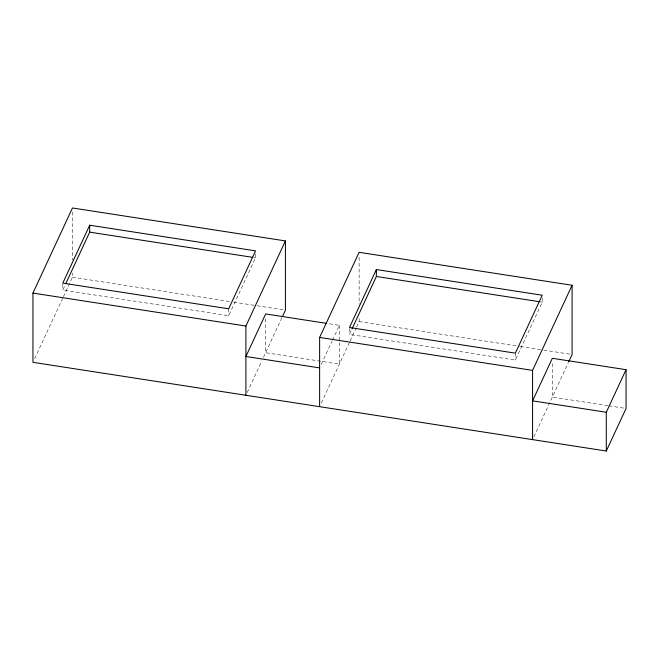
<?xml version="1.0" encoding="UTF-8"?>
<svg xmlns="http://www.w3.org/2000/svg" width="659" height="659" viewBox="0 0 659 659"><rect width="100%" height="100%" fill="white"/><g stroke="black" fill="none" stroke-linecap="round" stroke-linejoin="round"><path stroke-width="0.49" stroke-dasharray="3.29 2.47" d="M255.552 253.839L255.552 257.793L228.673 315.727L62.803 290.067L64.936 285.471M34.672 358.628L63.009 297.563M63.437 296.641L72.457 277.208L72.457 273.139M247.199 392.5L261.796 361.041M263.509 357.343L281.978 317.556M321.345 364.205L332.078 341.074M332.507 340.151L339.377 325.348L328.264 323.627M542.233 298.189L542.233 302.143L515.346 360.069L349.484 334.41L351.618 329.813M321.345 402.978L349.682 341.914M350.11 340.991L356.124 328.034M356.552 327.111L359.13 321.559L359.13 317.49M533.872 436.843L568.223 362.829M253.517 257.48L255.552 257.793M540.191 301.83L542.233 302.143M72.457 277.208L229.637 301.525M233.698 302.151L256.005 305.603M257.018 305.76L284.4 310.002M359.13 321.559L519.35 346.346M520.371 346.502L542.678 349.954M543.691 350.11L571.073 354.344M607.87 405.656L552.333 397.064L552.333 361.354M608.883 405.812L624.032 408.152M515.346 353.15L515.346 360.069M359.13 257.414L359.13 304.252M349.484 328.479L349.484 334.41M339.377 325.348L339.377 364.114L265.659 352.713L265.659 317.004M228.673 308.799L228.673 315.727M72.457 212.05L72.457 259.901M62.803 284.128L62.803 290.067"/><path stroke-width="0.99" d="M626.05 369.691L606.296 412.254L532.579 400.853L552.333 358.29L626.05 369.691L626.05 408.465L606.296 451.028L32.95 362.326L32.95 293.09L72.457 207.972L285.413 240.922L285.413 310.158L282.406 316.633M89.69 225.213L62.803 283.139L228.673 308.799L255.552 250.873L89.69 225.213L89.69 232.133L65.793 283.625M245.906 395.276L245.906 326.04L285.413 240.922M319.623 406.677L319.623 337.441L359.13 252.323L572.086 285.265L572.086 354.501L568.651 361.906M376.363 269.556L349.484 327.49L515.346 353.15L542.233 295.216L376.363 269.556L376.363 276.483L352.038 328.899M532.579 439.619L532.579 370.383L572.086 285.265M89.69 232.133L252.504 257.323M376.363 276.483L539.177 301.674M326.246 323.314L265.659 313.939L245.906 356.503L319.623 367.903M32.95 293.09L245.906 326.04M319.623 337.441L532.579 370.383M606.296 412.254L606.296 451.028"/></g></svg>
